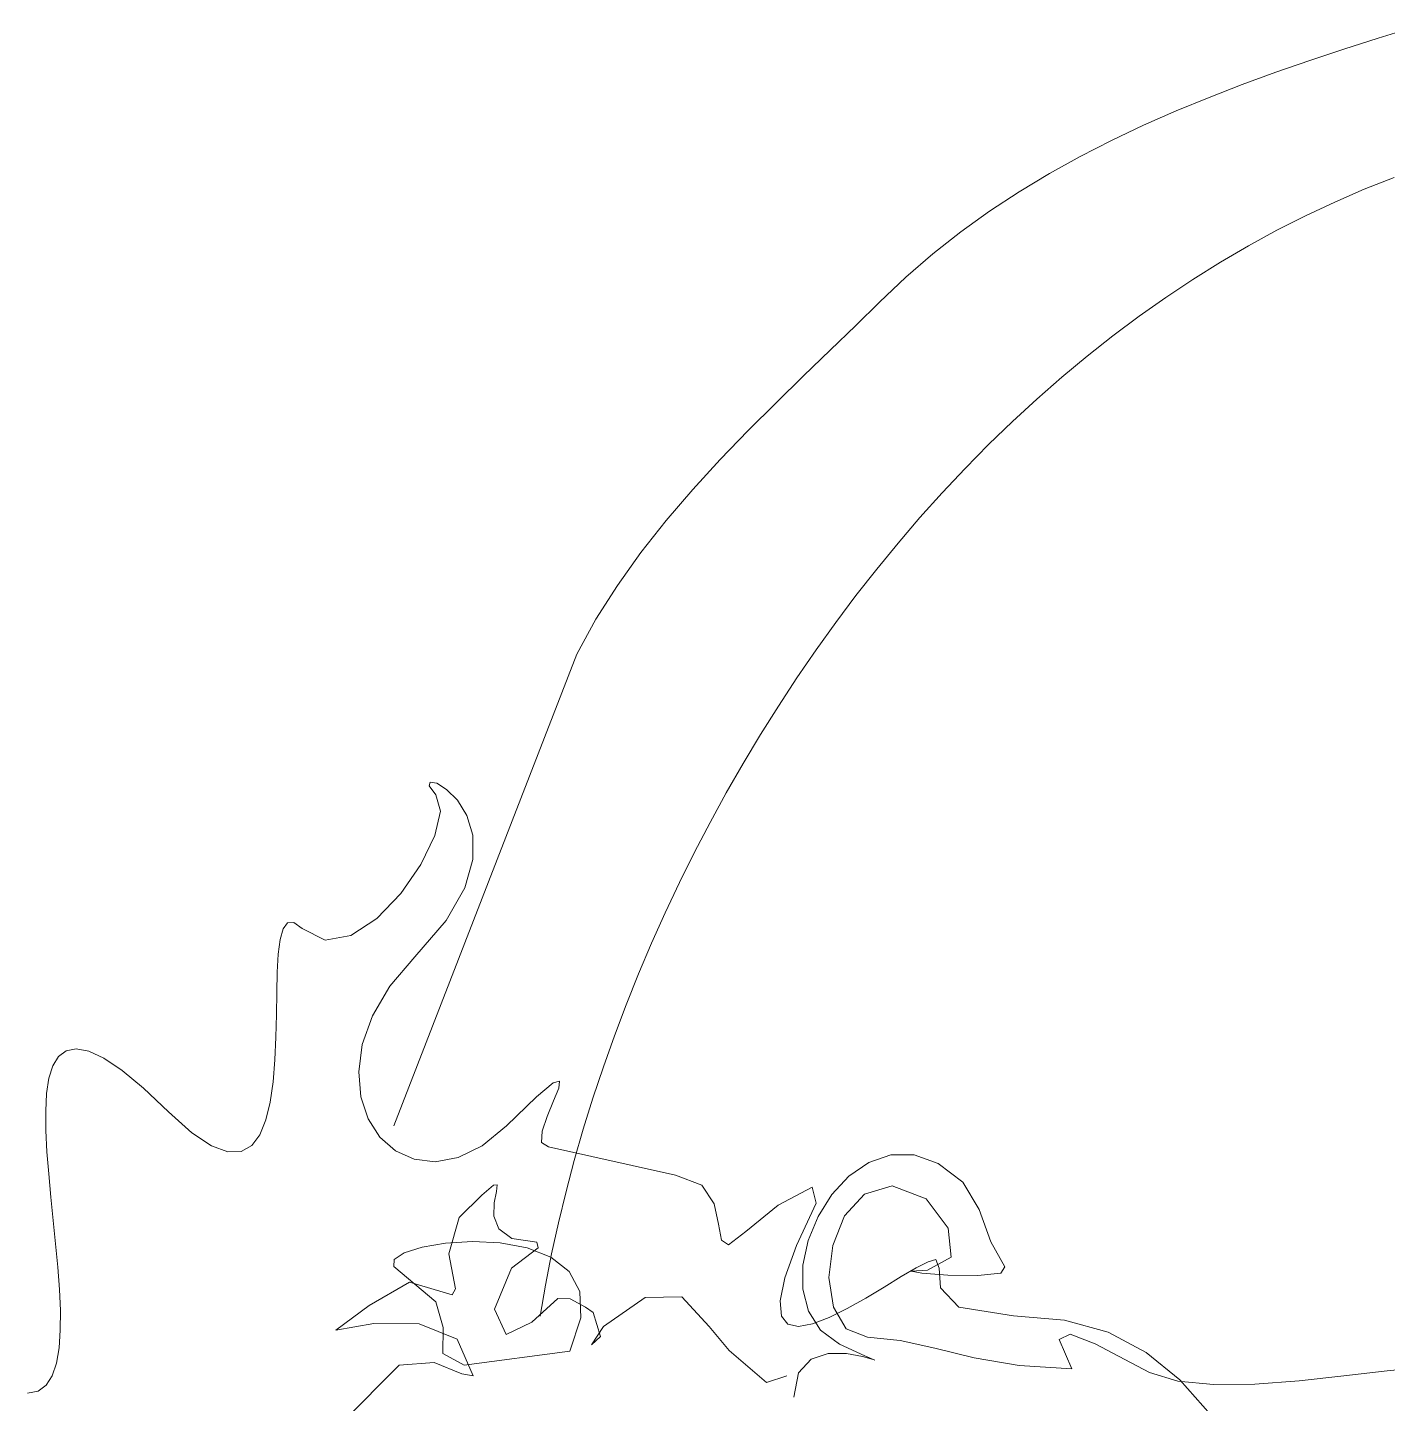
# Model space of a CAD drawing. Header units: centimetres. Extents: x 134057 to 145613, y 5028 to 39996.
# Drawn here: x 135988.3 to 136040.6, y 29055.9 to 29108.8 of the extents above; entities that cross this region are included whole.
import ezdxf

# ---------------------------------------------------------------- set-up
doc = ezdxf.new("R2010")
doc.units = ezdxf.units.CM
doc.layers.add('TEXT', color=3, linetype='Continuous', lineweight=20)

msp = doc.modelspace()

# ---------------------------------------------------------------- linework, layer by layer
at = {"layer": 'TEXT', "color": 2, "linetype": 'Continuous', "lineweight": 13}
for p, q in [((136041.585, 29108.849), (136040.261, 29108.437)), ((136040.261, 29108.437), (136038.942, 29108.015)), ((136037.629, 29107.58), (136036.326, 29107.128)), ((136038.942, 29108.015), (136037.629, 29107.58)), ((136036.326, 29107.128), (136035.033, 29106.656)), ((136035.033, 29106.656), (136033.753, 29106.162)), ((136033.753, 29106.162), (136032.487, 29105.641)), ((136032.487, 29105.641), (136031.239, 29105.091)), ((136031.239, 29105.091), (136030.01, 29104.508)), ((136030.01, 29104.508), (136028.801, 29103.89)), ((136028.801, 29103.89), (136027.615, 29103.233)), ((136027.615, 29103.233), (136026.454, 29102.533)), ((136039.723, 29102.627), (136040.875, 29103.079)), ((136039.723, 29102.627), (136040.875, 29103.079)), ((136026.454, 29102.533), (136025.32, 29101.788)), ((136038.586, 29102.138), (136039.723, 29102.627)), ((136038.586, 29102.138), (136039.723, 29102.627)), ((136025.32, 29101.788), (136024.214, 29100.994)), ((136037.465, 29101.612), (136038.586, 29102.138)), ((136037.465, 29101.612), (136038.586, 29102.138)), ((136036.358, 29101.051), (136037.465, 29101.612)), ((136036.358, 29101.051), (136037.465, 29101.612)), ((136024.214, 29100.994), (136023.14, 29100.149)), ((136035.266, 29100.455), (136036.358, 29101.051)), ((136035.266, 29100.455), (136036.358, 29101.051)), ((136023.14, 29100.149), (136022.098, 29099.249)), ((136034.191, 29099.826), (136035.266, 29100.455)), ((136034.191, 29099.826), (136035.266, 29100.455)), ((136033.132, 29099.164), (136034.191, 29099.826)), ((136033.132, 29099.164), (136034.191, 29099.826)), ((136022.098, 29099.249), (136021.091, 29098.29)), ((136032.089, 29098.47), (136033.132, 29099.164)), ((136032.089, 29098.47), (136033.132, 29099.164)), ((136021.091, 29098.29), (136020.175, 29097.388)), ((136031.063, 29097.746), (136032.089, 29098.47)), ((136031.063, 29097.746), (136032.089, 29098.47)), ((136030.054, 29096.991), (136031.063, 29097.746)), ((136030.054, 29096.991), (136031.063, 29097.746)), ((136020.175, 29097.388), (136019.195, 29096.441)), ((136029.063, 29096.208), (136030.054, 29096.991)), ((136029.063, 29096.208), (136030.054, 29096.991)), ((136019.195, 29096.441), (136018.168, 29095.452)), ((136028.089, 29095.397), (136029.063, 29096.208)), ((136028.089, 29095.397), (136029.063, 29096.208)), ((136018.168, 29095.452), (136017.11, 29094.42)), ((136027.134, 29094.559), (136028.089, 29095.397)), ((136027.134, 29094.559), (136028.089, 29095.397)), ((136017.11, 29094.42), (136016.038, 29093.346)), ((136026.197, 29093.696), (136027.134, 29094.559)), ((136026.197, 29093.696), (136027.134, 29094.559)), ((136016.038, 29093.346), (136014.966, 29092.233)), ((136025.279, 29092.807), (136026.197, 29093.696)), ((136025.279, 29092.807), (136026.197, 29093.696)), ((136024.379, 29091.894), (136025.279, 29092.807)), ((136024.379, 29091.894), (136025.279, 29092.807)), ((136014.966, 29092.233), (136013.911, 29091.079)), ((136023.499, 29090.958), (136024.379, 29091.894)), ((136023.499, 29090.958), (136024.379, 29091.894)), ((136013.911, 29091.079), (136012.889, 29089.887)), ((136022.639, 29090), (136023.499, 29090.958)), ((136022.639, 29090), (136023.499, 29090.958)), ((136012.889, 29089.887), (136011.916, 29088.658)), ((136021.799, 29089.021), (136022.639, 29090)), ((136021.799, 29089.021), (136022.639, 29090)), ((136020.979, 29088.022), (136021.799, 29089.021)), ((136020.979, 29088.022), (136021.799, 29089.021)), ((136011.916, 29088.658), (136011.008, 29087.392)), ((136020.18, 29087.003), (136020.979, 29088.022)), ((136020.18, 29087.003), (136020.979, 29088.022)), ((136011.008, 29087.392), (136010.18, 29086.09)), ((136019.402, 29085.966), (136020.18, 29087.003)), ((136019.402, 29085.966), (136020.18, 29087.003)), ((136010.18, 29086.09), (136009.45, 29084.754)), ((136018.645, 29084.912), (136019.402, 29085.966)), ((136018.645, 29084.912), (136019.402, 29085.966)), ((136017.91, 29083.842), (136018.645, 29084.912)), ((136017.91, 29083.842), (136018.645, 29084.912)), ((136009.45, 29084.754), (136002.411, 29066.614)), ((136017.197, 29082.756), (136017.91, 29083.842)), ((136017.197, 29082.756), (136017.91, 29083.842)), ((136016.506, 29081.656), (136017.197, 29082.756)), ((136016.506, 29081.656), (136017.197, 29082.756)), ((136015.838, 29080.543), (136016.506, 29081.656)), ((136015.838, 29080.543), (136016.506, 29081.656)), ((136015.192, 29079.417), (136015.838, 29080.543)), ((136015.192, 29079.417), (136015.838, 29080.543)), ((136003.811, 29079.829), (136003.772, 29079.682)), ((136003.772, 29079.682), (136004.035, 29079.339)), ((136004.063, 29079.784), (136003.811, 29079.829)), ((136004.44, 29079.552), (136004.063, 29079.784)), ((136004.856, 29079.139), (136004.44, 29079.552)), ((136004.035, 29079.339), (136004.214, 29078.718)), ((136005.221, 29078.548), (136004.856, 29079.139)), ((136014.57, 29078.279), (136015.192, 29079.417)), ((136014.57, 29078.279), (136015.192, 29079.417)), ((136004.214, 29078.718), (136003.993, 29077.774)), ((136005.449, 29077.786), (136005.221, 29078.548)), ((136013.972, 29077.131), (136014.57, 29078.279)), ((136013.972, 29077.131), (136014.57, 29078.279)), ((136003.993, 29077.774), (136003.455, 29076.664)), ((136005.451, 29076.856), (136005.449, 29077.786)), ((136005.139, 29075.764), (136005.451, 29076.856)), ((136013.397, 29075.973), (136013.972, 29077.131)), ((136013.397, 29075.973), (136013.972, 29077.131)), ((136003.455, 29076.664), (136002.681, 29075.549)), ((136012.846, 29074.807), (136013.397, 29075.973)), ((136012.846, 29074.807), (136013.397, 29075.973)), ((136002.681, 29075.549), (136001.756, 29074.585)), ((136004.426, 29074.514), (136005.139, 29075.764)), ((136012.321, 29073.633), (136012.846, 29074.807)), ((136012.321, 29073.633), (136012.846, 29074.807)), ((135998.331, 29074.415), (135998.159, 29074.187)), ((135998.57, 29074.428), (135998.331, 29074.415)), ((135998.891, 29074.195), (135998.57, 29074.428)), ((135999.779, 29073.75), (135998.891, 29074.195)), ((136001.756, 29074.585), (136000.761, 29073.933)), ((136003.223, 29073.112), (136004.426, 29074.514)), ((135998.044, 29073.775), (135997.973, 29073.209)), ((135998.159, 29074.187), (135998.044, 29073.775)), ((136000.761, 29073.933), (135999.779, 29073.75)), ((135997.973, 29073.209), (135997.934, 29072.521)), ((136011.819, 29072.452), (136012.321, 29073.633)), ((136011.819, 29072.452), (136012.321, 29073.633)), ((136002.257, 29071.978), (136003.223, 29073.112)), ((135997.934, 29072.521), (135997.913, 29071.741)), ((136011.344, 29071.266), (136011.819, 29072.452)), ((136011.344, 29071.266), (136011.819, 29072.452)), ((135997.913, 29071.741), (135997.899, 29070.899)), ((136001.593, 29070.844), (136002.257, 29071.978)), ((136010.893, 29070.074), (136011.344, 29071.266)), ((136010.893, 29070.074), (136011.344, 29071.266)), ((135997.899, 29070.899), (135997.88, 29070.026)), ((136001.203, 29069.738), (136001.593, 29070.844)), ((135997.88, 29070.026), (135997.842, 29069.153)), ((136010.469, 29068.879), (136010.893, 29070.074)), ((136010.469, 29068.879), (136010.893, 29070.074)), ((135989.82, 29069.502), (135989.522, 29069.278)), ((135990.204, 29069.575), (135989.82, 29069.502)), ((135990.685, 29069.482), (135990.204, 29069.575)), ((135991.271, 29069.209), (135990.685, 29069.482)), ((136001.063, 29068.691), (136001.203, 29069.738)), ((135989.304, 29068.919), (135989.155, 29068.439)), ((135989.522, 29069.278), (135989.304, 29068.919)), ((135991.971, 29068.74), (135991.271, 29069.209)), ((135997.842, 29069.153), (135997.774, 29068.31)), ((135989.155, 29068.439), (135989.067, 29067.854)), ((135992.793, 29068.061), (135991.971, 29068.74)), ((136001.146, 29067.729), (136001.063, 29068.691)), ((136010.07, 29067.681), (136010.469, 29068.879)), ((136010.07, 29067.681), (136010.469, 29068.879)), ((135989.067, 29067.854), (135989.031, 29067.179)), ((135993.747, 29067.156), (135992.793, 29068.061)), ((135997.774, 29068.31), (135997.663, 29067.528)), ((136008.538, 29068.259), (136007.894, 29067.728)), ((136008.788, 29068.329), (136008.538, 29068.259)), ((136008.558, 29067.567), (136008.757, 29068.058)), ((136008.757, 29068.058), (136008.788, 29068.329)), ((135997.663, 29067.528), (135997.497, 29066.839)), ((136001.426, 29066.884), (136001.146, 29067.729)), ((136007.894, 29067.728), (136006.742, 29066.614)), ((136008.307, 29066.975), (136008.558, 29067.567)), ((136009.699, 29066.482), (136010.07, 29067.681)), ((136009.699, 29066.482), (136010.07, 29067.681)), ((135989.031, 29067.179), (135989.038, 29066.428)), ((135994.647, 29066.345), (135993.747, 29067.156)), ((135997.497, 29066.839), (135997.263, 29066.271)), ((136001.878, 29066.182), (136001.426, 29066.884)), ((136008.115, 29066.404), (136008.307, 29066.975)), ((135989.038, 29066.428), (135989.08, 29065.617)), ((135995.404, 29065.84), (135994.647, 29066.345)), ((135997.263, 29066.271), (135996.95, 29065.857)), ((136006.742, 29066.614), (136005.805, 29065.846)), ((136008.097, 29065.973), (136008.115, 29066.404)), ((136009.353, 29065.281), (136009.699, 29066.482)), ((136009.353, 29065.281), (136009.699, 29066.482)), ((135996.033, 29065.611), (135995.404, 29065.84)), ((135996.95, 29065.857), (135996.543, 29065.627)), ((136002.476, 29065.653), (136001.878, 29066.182)), ((136005.805, 29065.846), (136004.883, 29065.394)), ((136008.367, 29065.802), (136008.097, 29065.973)), ((136013.24, 29064.719), (136008.367, 29065.802)), ((135989.08, 29065.617), (135989.147, 29064.76)), ((135996.543, 29065.627), (135996.033, 29065.611)), ((136003.193, 29065.327), (136002.476, 29065.653)), ((136004.004, 29065.23), (136003.193, 29065.327)), ((136004.883, 29065.394), (136004.004, 29065.23)), ((136009.035, 29064.08), (136009.353, 29065.281)), ((136009.035, 29064.08), (136009.353, 29065.281)), ((136019.912, 29064.678), (136020.673, 29065.204)), ((136019.912, 29064.678), (136020.673, 29065.204)), ((136020.673, 29065.204), (136021.515, 29065.495)), ((136020.673, 29065.204), (136021.515, 29065.495)), ((136021.515, 29065.495), (136022.413, 29065.5)), ((136021.515, 29065.495), (136022.413, 29065.5)), ((136022.413, 29065.5), (136023.345, 29065.165)), ((136022.413, 29065.5), (136023.345, 29065.165)), ((135989.147, 29064.76), (135989.231, 29063.873)), ((136014.249, 29064.333), (136013.24, 29064.719)), ((136019.254, 29063.968), (136019.912, 29064.678)), ((136019.254, 29063.968), (136019.912, 29064.678)), ((136023.345, 29065.165), (136024.285, 29064.441)), ((136023.345, 29065.165), (136024.285, 29064.441)), ((136005.801, 29063.946), (136006.247, 29064.332)), ((136005.801, 29063.946), (136006.247, 29064.332)), ((136006.247, 29064.332), (136006.392, 29064.345)), ((136006.247, 29064.332), (136006.392, 29064.345)), ((136006.392, 29064.345), (136006.359, 29064.085)), ((136006.392, 29064.345), (136006.359, 29064.085)), ((136014.724, 29063.616), (136014.249, 29064.333)), ((136018.494, 29064.258), (136017.191, 29063.556)), ((136018.655, 29063.636), (136018.494, 29064.258)), ((136021.578, 29064.305), (136020.509, 29063.983)), ((136021.578, 29064.305), (136020.509, 29063.983)), ((136022.874, 29063.798), (136021.578, 29064.305)), ((136022.874, 29063.798), (136021.578, 29064.305)), ((136024.285, 29064.441), (136024.917, 29063.388)), ((136024.285, 29064.441), (136024.917, 29063.388)), ((135989.231, 29063.873), (135989.323, 29062.971)), ((136004.928, 29063.087), (136005.801, 29063.946)), ((136004.928, 29063.087), (136005.801, 29063.946)), ((136006.274, 29063.649), (136006.261, 29063.137)), ((136006.274, 29063.649), (136006.261, 29063.137)), ((136006.359, 29064.085), (136006.274, 29063.649)), ((136006.359, 29064.085), (136006.274, 29063.649)), ((136008.745, 29062.88), (136009.035, 29064.08)), ((136008.745, 29062.88), (136009.035, 29064.08)), ((136014.898, 29062.824), (136014.724, 29063.616)), ((136017.898, 29062.005), (136018.655, 29063.636)), ((136018.724, 29063.127), (136019.254, 29063.968)), ((136018.724, 29063.127), (136019.254, 29063.968)), ((136020.509, 29063.983), (136019.744, 29063.151)), ((136020.509, 29063.983), (136019.744, 29063.151)), ((136023.727, 29062.681), (136022.874, 29063.798)), ((136023.727, 29062.681), (136022.874, 29063.798)), ((136004.527, 29061.683), (136004.928, 29063.087)), ((136004.527, 29061.683), (136004.928, 29063.087)), ((136006.261, 29063.137), (136006.446, 29062.649)), ((136006.261, 29063.137), (136006.446, 29062.649)), ((136017.191, 29063.556), (136015.947, 29062.554)), ((136018.345, 29062.206), (136018.724, 29063.127)), ((136018.345, 29062.206), (136018.724, 29063.127)), ((136019.744, 29063.151), (136019.287, 29062.014)), ((136019.744, 29063.151), (136019.287, 29062.014)), ((136024.917, 29063.388), (136025.368, 29062.155)), ((136024.917, 29063.388), (136025.368, 29062.155)), ((135989.323, 29062.971), (135989.414, 29062.068)), ((136006.446, 29062.649), (136006.952, 29062.283)), ((136006.446, 29062.649), (136006.952, 29062.283)), ((136008.482, 29061.683), (136008.745, 29062.88)), ((136008.482, 29061.683), (136008.745, 29062.88)), ((136015.005, 29062.213), (136014.898, 29062.824)), ((136015.947, 29062.554), (136015.277, 29062.037)), ((136023.843, 29061.564), (136023.727, 29062.681)), ((136023.843, 29061.564), (136023.727, 29062.681)), ((135989.414, 29062.068), (135989.496, 29061.18)), ((136004.406, 29062.102), (136003.506, 29061.949)), ((136005.434, 29062.166), (136004.406, 29062.102)), ((136006.506, 29062.114), (136005.434, 29062.166)), ((136007.538, 29061.92), (136006.506, 29062.114)), ((136006.952, 29062.283), (136007.906, 29062.14)), ((136006.952, 29062.283), (136007.906, 29062.14)), ((136007.906, 29062.14), (136007.966, 29061.924)), ((136007.906, 29062.14), (136007.966, 29061.924)), ((136015.277, 29062.037), (136015.005, 29062.213)), ((136018.141, 29061.257), (136018.345, 29062.206)), ((136018.141, 29061.257), (136018.345, 29062.206)), ((136025.368, 29062.155), (136025.909, 29061.192)), ((136025.368, 29062.155), (136025.909, 29061.192)), ((136002.818, 29061.73), (136002.425, 29061.472)), ((136003.506, 29061.949), (136002.818, 29061.73)), ((136004.787, 29060.34), (136004.527, 29061.683)), ((136004.787, 29060.34), (136004.527, 29061.683)), ((136007.966, 29061.924), (136006.943, 29061.137)), ((136007.966, 29061.924), (136006.943, 29061.137)), ((136008.447, 29061.561), (136007.538, 29061.92)), ((136008.247, 29060.488), (136008.482, 29061.683)), ((136008.247, 29060.488), (136008.482, 29061.683)), ((136009.149, 29061.009), (136008.447, 29061.561)), ((136017.445, 29060.766), (136017.898, 29062.005)), ((136019.287, 29062.014), (136019.142, 29060.775)), ((136019.287, 29062.014), (136019.142, 29060.775)), ((136022.931, 29061.056), (136023.843, 29061.564)), ((136022.931, 29061.056), (136023.843, 29061.564)), ((135989.496, 29061.18), (135989.559, 29060.321)), ((136002.425, 29061.472), (136002.411, 29061.2)), ((136002.411, 29061.2), (136004.035, 29059.846)), ((136006.943, 29061.137), (136006.281, 29059.567)), ((136006.943, 29061.137), (136006.281, 29059.567)), ((136009.561, 29060.241), (136009.149, 29061.009)), ((136018.136, 29060.331), (136018.141, 29061.257)), ((136018.136, 29060.331), (136018.141, 29061.257)), ((136022.495, 29061.15), (136021.921, 29060.812)), ((136022.306, 29061.019), (136022.931, 29061.056)), ((136022.306, 29061.019), (136022.931, 29061.056)), ((136022.711, 29060.941), (136022.306, 29061.019)), ((136022.711, 29060.941), (136022.306, 29061.019)), ((136022.953, 29061.383), (136022.495, 29061.15)), ((136023.257, 29061.47), (136022.953, 29061.383)), ((136023.38, 29061.132), (136023.257, 29061.47)), ((136023.426, 29060.388), (136023.38, 29061.132)), ((136025.909, 29061.192), (136025.745, 29060.947)), ((136025.909, 29061.192), (136025.745, 29060.947)), ((136001.468, 29059.708), (136003.018, 29060.6)), ((136001.468, 29059.708), (136003.018, 29060.6)), ((136003.018, 29060.6), (136004.657, 29060.109)), ((136003.018, 29060.6), (136004.657, 29060.109)), ((136008.041, 29059.297), (136008.247, 29060.488)), ((136008.041, 29059.297), (136008.247, 29060.488)), ((136017.262, 29059.876), (136017.445, 29060.766)), ((136019.142, 29060.775), (136019.314, 29059.638)), ((136019.142, 29060.775), (136019.314, 29059.638)), ((136021.921, 29060.812), (136021.264, 29060.41)), ((136023.71, 29060.87), (136022.711, 29060.941)), ((136023.71, 29060.87), (136022.711, 29060.941)), ((136024.867, 29060.856), (136023.71, 29060.87)), ((136024.867, 29060.856), (136023.71, 29060.87)), ((136025.745, 29060.947), (136024.867, 29060.856)), ((136025.745, 29060.947), (136024.867, 29060.856)), ((135989.559, 29060.321), (135989.594, 29059.508)), ((136004.657, 29060.109), (136004.787, 29060.34)), ((136004.657, 29060.109), (136004.787, 29060.34)), ((136007.725, 29059.056), (136008.718, 29059.974)), ((136007.725, 29059.056), (136008.718, 29059.974)), ((136008.718, 29059.974), (136009.189, 29059.953)), ((136008.718, 29059.974), (136009.189, 29059.953)), ((136009.189, 29059.953), (136009.781, 29059.633)), ((136009.189, 29059.953), (136009.781, 29059.633)), ((136009.599, 29059.23), (136009.561, 29060.241)), ((136010.478, 29058.891), (136012.072, 29060.004)), ((136010.478, 29058.891), (136012.072, 29060.004)), ((136012.072, 29060.004), (136013.486, 29060.034)), ((136012.072, 29060.004), (136013.486, 29060.034)), ((136013.486, 29060.034), (136014.539, 29058.891)), ((136013.486, 29060.034), (136014.539, 29058.891)), ((136018.353, 29059.481), (136018.136, 29060.331)), ((136018.353, 29059.481), (136018.136, 29060.331)), ((136020.56, 29059.986), (136019.844, 29059.582)), ((136021.264, 29060.41), (136020.56, 29059.986)), ((136024.133, 29059.643), (136023.426, 29060.388)), ((135989.594, 29059.508), (135989.593, 29058.754)), ((136000.19, 29058.755), (136001.468, 29059.708)), ((136000.19, 29058.755), (136001.468, 29059.708)), ((136004.035, 29059.846), (136004.316, 29058.853)), ((136006.281, 29059.567), (136006.733, 29058.59)), ((136006.281, 29059.567), (136006.733, 29058.59)), ((136009.781, 29059.633), (136010.072, 29059.432)), ((136009.781, 29059.633), (136010.072, 29059.432)), ((136010.072, 29059.432), (136010.357, 29058.51)), ((136010.072, 29059.432), (136010.357, 29058.51)), ((136017.312, 29059.296), (136017.262, 29059.876)), ((136018.815, 29058.758), (136018.353, 29059.481)), ((136018.815, 29058.758), (136018.353, 29059.481)), ((136019.844, 29059.582), (136019.151, 29059.238)), ((136019.314, 29059.638), (136019.809, 29058.807)), ((136019.314, 29059.638), (136019.809, 29058.807)), ((136026.235, 29059.305), (136024.133, 29059.643)), ((136001.643, 29059.013), (136000.19, 29058.755)), ((136001.643, 29059.013), (136000.19, 29058.755)), ((136003.388, 29058.992), (136001.643, 29059.013)), ((136003.388, 29058.992), (136001.643, 29059.013)), ((136004.854, 29058.413), (136003.388, 29058.992)), ((136004.854, 29058.413), (136003.388, 29058.992)), ((136004.316, 29058.853), (136004.296, 29057.861)), ((136006.733, 29058.59), (136007.725, 29059.056)), ((136006.733, 29058.59), (136007.725, 29059.056)), ((136009.179, 29057.951), (136009.599, 29059.23)), ((136010.011, 29058.189), (136010.478, 29058.891)), ((136010.011, 29058.189), (136010.478, 29058.891)), ((136014.539, 29058.891), (136015.311, 29057.978)), ((136014.539, 29058.891), (136015.311, 29057.978)), ((136017.562, 29058.984), (136017.312, 29059.296)), ((136017.975, 29058.897), (136017.562, 29058.984)), ((136018.516, 29058.996), (136017.975, 29058.897)), ((136019.151, 29059.238), (136018.516, 29058.996)), ((136028.193, 29059.144), (136026.235, 29059.305)), ((136029.878, 29058.672), (136028.193, 29059.144)), ((135989.593, 29058.754), (135989.547, 29058.075)), ((136005.469, 29056.995), (136004.854, 29058.413)), ((136005.469, 29056.995), (136004.854, 29058.413)), ((136010.357, 29058.51), (136010.011, 29058.189)), ((136010.357, 29058.51), (136010.011, 29058.189)), ((136019.547, 29058.214), (136018.815, 29058.758)), ((136019.547, 29058.214), (136018.815, 29058.758)), ((136019.809, 29058.807), (136020.63, 29058.484)), ((136019.809, 29058.807), (136020.63, 29058.484)), ((136020.63, 29058.484), (136021.876, 29058.358)), ((136020.63, 29058.484), (136021.876, 29058.358)), ((136021.876, 29058.358), (136023.218, 29058.056)), ((136021.876, 29058.358), (136023.218, 29058.056)), ((136027.998, 29058.396), (136028.419, 29058.603)), ((136027.998, 29058.396), (136028.419, 29058.603)), ((136028.481, 29057.266), (136027.998, 29058.396)), ((136028.481, 29057.266), (136027.998, 29058.396)), ((136028.419, 29058.603), (136029.378, 29058.231)), ((136028.419, 29058.603), (136029.378, 29058.231)), ((136031.342, 29057.901), (136029.878, 29058.672)), ((135989.547, 29058.075), (135989.447, 29057.485)), ((136004.296, 29057.861), (136005.118, 29057.409)), ((136005.118, 29057.409), (136009.179, 29057.951)), ((136015.311, 29057.978), (136016.745, 29056.735)), ((136015.311, 29057.978), (136016.745, 29056.735)), ((136018.462, 29057.641), (136019.116, 29057.853)), ((136018.462, 29057.641), (136019.116, 29057.853)), ((136019.116, 29057.853), (136019.814, 29057.854)), ((136019.116, 29057.853), (136019.814, 29057.854)), ((136020.521, 29057.761), (136019.547, 29058.214)), ((136020.521, 29057.761), (136019.547, 29058.214)), ((136019.814, 29057.854), (136020.429, 29057.746)), ((136019.814, 29057.854), (136020.429, 29057.746)), ((136023.218, 29058.056), (136024.724, 29057.695)), ((136023.218, 29058.056), (136024.724, 29057.695)), ((136029.378, 29058.231), (136030.513, 29057.626)), ((136029.378, 29058.231), (136030.513, 29057.626)), ((136032.637, 29056.844), (136031.342, 29057.901)), ((135989.447, 29057.485), (135989.285, 29057.001)), ((136000.461, 29055.236), (136002.626, 29057.402)), ((136000.461, 29055.236), (136002.626, 29057.402)), ((136002.626, 29057.402), (136003.965, 29057.507)), ((136002.626, 29057.402), (136003.965, 29057.507)), ((136003.965, 29057.507), (136005.033, 29057.071)), ((136003.965, 29057.507), (136005.033, 29057.071)), ((136017.977, 29057.117), (136018.462, 29057.641)), ((136017.977, 29057.117), (136018.462, 29057.641)), ((136020.429, 29057.746), (136020.836, 29057.627)), ((136020.429, 29057.746), (136020.836, 29057.627)), ((136020.908, 29057.599), (136020.521, 29057.761)), ((136020.908, 29057.599), (136020.521, 29057.761)), ((136020.836, 29057.627), (136020.908, 29057.599)), ((136020.836, 29057.627), (136020.908, 29057.599)), ((136024.724, 29057.695), (136026.456, 29057.393)), ((136024.724, 29057.695), (136026.456, 29057.393)), ((136026.456, 29057.393), (136028.481, 29057.266)), ((136026.456, 29057.393), (136028.481, 29057.266)), ((136030.513, 29057.626), (136031.459, 29057.131)), ((136030.513, 29057.626), (136031.459, 29057.131)), ((136040.597, 29057.188), (136042.105, 29057.34)), ((136040.597, 29057.188), (136042.105, 29057.34)), ((135989.285, 29057.001), (135989.051, 29056.636)), ((136005.033, 29057.071), (136005.469, 29056.995)), ((136005.033, 29057.071), (136005.469, 29056.995)), ((136016.745, 29056.735), (136017.517, 29056.995)), ((136016.745, 29056.735), (136017.517, 29056.995)), ((136017.788, 29056.183), (136017.977, 29057.117)), ((136017.788, 29056.183), (136017.977, 29057.117)), ((136031.459, 29057.131), (136032.549, 29056.793)), ((136031.459, 29057.131), (136032.549, 29056.793)), ((136032.549, 29056.793), (136033.93, 29056.659)), ((136032.549, 29056.793), (136033.93, 29056.659)), ((136033.816, 29055.514), (136032.637, 29056.844)), ((136035.514, 29056.681), (136037.213, 29056.809)), ((136035.514, 29056.681), (136037.213, 29056.809)), ((136037.213, 29056.809), (136038.936, 29056.995)), ((136037.213, 29056.809), (136038.936, 29056.995)), ((136038.936, 29056.995), (136040.597, 29057.188)), ((136038.936, 29056.995), (136040.597, 29057.188)), ((135988.736, 29056.406), (135988.333, 29056.327)), ((135989.051, 29056.636), (135988.736, 29056.406)), ((136033.93, 29056.659), (136035.514, 29056.681)), ((136033.93, 29056.659), (136035.514, 29056.681))]:
    msp.add_line(p, q, dxfattribs=at)

doc.saveas('drawing.dxf')
